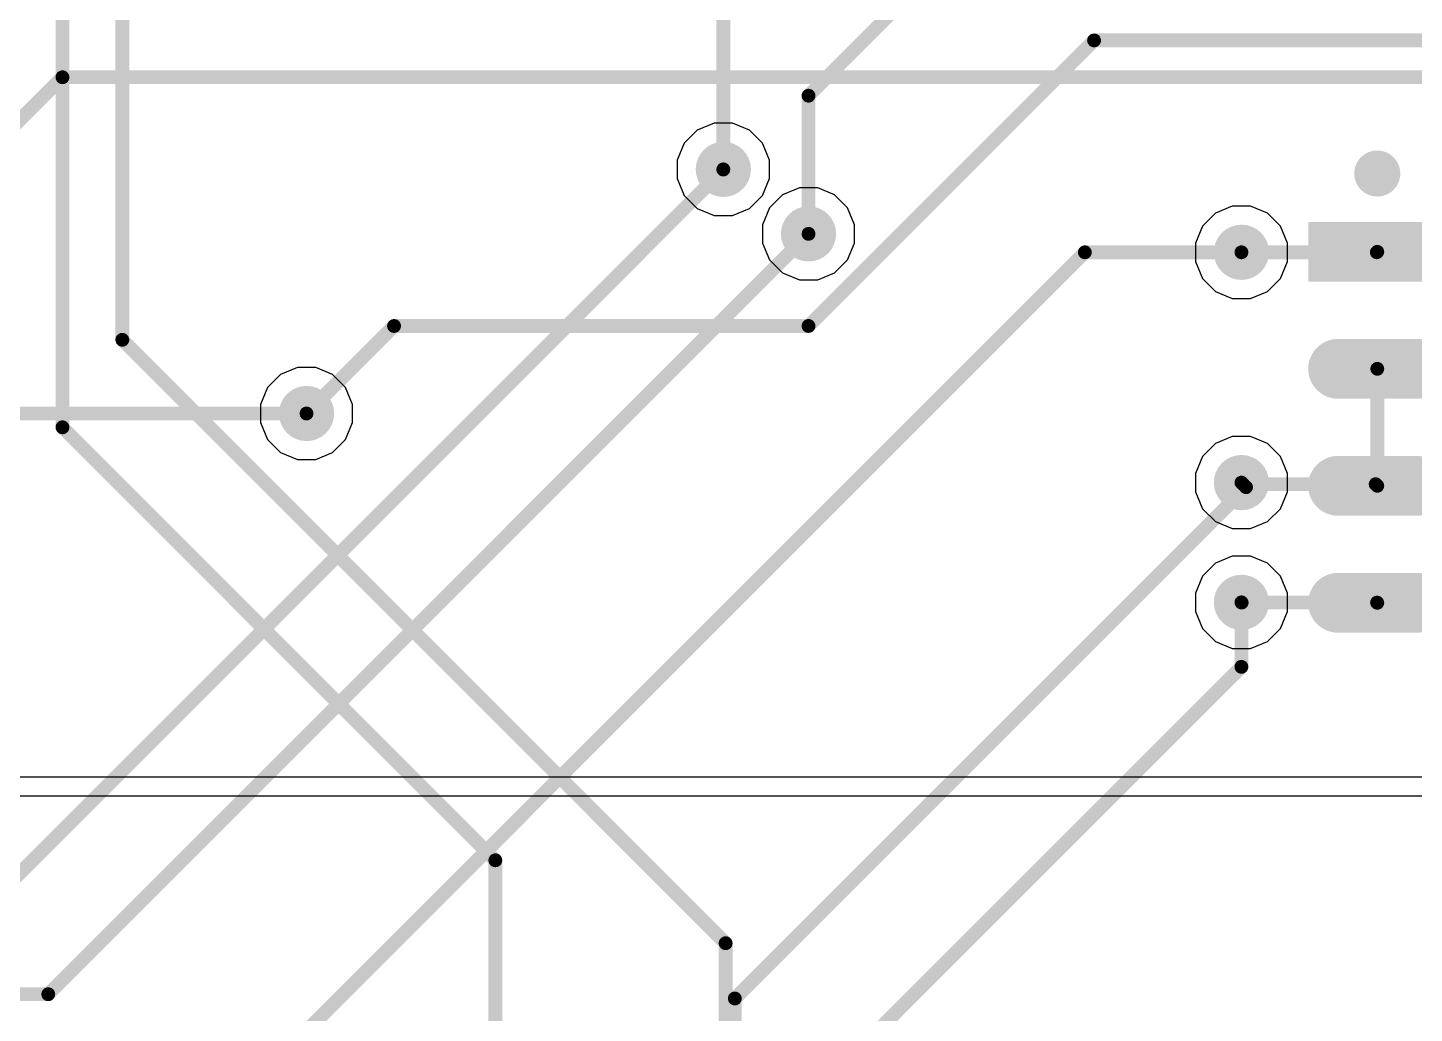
# Model space of a CAD drawing. Header units: inches. Extents: x 0 to 110, y 0 to 95.
# Drawn here: x 62.42 to 77.48, y 20.14 to 30.84 of the extents above; entities that cross this region are included whole.
import ezdxf

# ---------------------------------------------------------------- set-up
doc = ezdxf.new("R2010")
doc.units = ezdxf.units.IN
for name, color, linetype in [('Bottom Layer', 5, 'Continuous'), ('Int1', 16, 'Continuous'), ('Int2', 76, 'Continuous'), ('Mechanical 13', 56, 'Continuous'), ('Top Layer', 1, 'Continuous'), ('Top Overlay', 2, 'Continuous'), ('Top Paste', 8, 'Continuous'), ('Top Solder', 216, 'Continuous'), ('Via Holes', 16, 'Continuous')]:
    doc.layers.add(name, color=color, linetype=linetype)

# ---------------------------------------------------------------- blocks, each defined once
blk = doc.blocks.new('SOIC_8_814')
at = {"layer": 'Top Layer'}
blk.add_hatch(color=1, dxfattribs=at).paths.add_polyline_path([(-3.45000072, 1.6050006), (-3.45000072, 2.2049994), (-2.00000108, 2.2049994), (-2.00000108, 1.6050006)])
h = blk.add_hatch(color=1, dxfattribs=at)
edge = h.paths.add_edge_path()
edge.add_arc((3.14999878, 1.905), 0.2999994, 270, 450)
edge.add_line((3.14999878, 2.2049994), (2.29999794, 2.2049994))
edge.add_arc((2.29999794, 1.905), 0.2999994, 90, 270)
edge.add_line((2.29999794, 1.6050006), (3.14999878, 1.6050006))
h = blk.add_hatch(color=1, dxfattribs=at)
edge = h.paths.add_edge_path()
edge.add_arc((-2.30000048, 0.635), 0.2999994, 270, 450)
edge.add_line((-2.30000048, 0.9349993999999999), (-3.15000132, 0.9349993999999999))
edge.add_arc((-3.15000132, 0.635), 0.2999994, 90, 270)
edge.add_line((-3.15000132, 0.3350006), (-2.30000048, 0.3350006))
h = blk.add_hatch(color=1, dxfattribs=at)
edge = h.paths.add_edge_path()
edge.add_arc((3.14999878, 0.635), 0.2999994, 270, 450)
edge.add_line((3.14999878, 0.9349993999999999), (2.29999794, 0.9349993999999999))
edge.add_arc((2.29999794, 0.635), 0.2999994, 90, 270)
edge.add_line((2.29999794, 0.3350006), (3.14999878, 0.3350006))
h = blk.add_hatch(color=1, dxfattribs=at)
edge = h.paths.add_edge_path()
edge.add_arc((-2.30000048, -0.635), 0.2999994, 270, 450)
edge.add_line((-2.30000048, -0.3350006), (-3.15000132, -0.3350006))
edge.add_arc((-3.15000132, -0.635), 0.2999994, 90, 270)
edge.add_line((-3.15000132, -0.9349993999999999), (-2.30000048, -0.9349993999999999))
h = blk.add_hatch(color=1, dxfattribs=at)
edge = h.paths.add_edge_path()
edge.add_arc((3.14999878, -0.635), 0.2999994, 270, 450)
edge.add_line((3.14999878, -0.3350006), (2.29999794, -0.3350006))
edge.add_arc((2.29999794, -0.635), 0.2999994, 90, 270)
edge.add_line((2.29999794, -0.9349993999999999), (3.14999878, -0.9349993999999999))
h = blk.add_hatch(color=1, dxfattribs=at)
edge = h.paths.add_edge_path()
edge.add_arc((-2.30000048, -1.905), 0.2999994, 270, 450)
edge.add_line((-2.30000048, -1.6050006), (-3.15000132, -1.6050006))
edge.add_arc((-3.15000132, -1.905), 0.2999994, 90, 270)
edge.add_line((-3.15000132, -2.2049994), (-2.30000048, -2.2049994))
h = blk.add_hatch(color=1, dxfattribs=at)
edge = h.paths.add_edge_path()
edge.add_arc((3.14999878, -1.905), 0.2999994, 270, 450)
edge.add_line((3.14999878, -1.6050006), (2.29999794, -1.6050006))
edge.add_arc((2.29999794, -1.905), 0.2999994, 90, 270)
edge.add_line((2.29999794, -2.2049994), (3.14999878, -2.2049994))
at = {"layer": 'Top Paste'}
blk.add_hatch(color=8, dxfattribs=at).paths.add_polyline_path([(-3.45000072, 1.6050006), (-3.45000072, 2.2049994), (-2.00000108, 2.2049994), (-2.00000108, 1.6050006)])
h = blk.add_hatch(color=8, dxfattribs=at)
edge = h.paths.add_edge_path()
edge.add_arc((3.14999878, 1.905), 0.2999994, 270, 450)
edge.add_line((3.14999878, 2.2049994), (2.29999794, 2.2049994))
edge.add_arc((2.29999794, 1.905), 0.2999994, 90, 270)
edge.add_line((2.29999794, 1.6050006), (3.14999878, 1.6050006))
h = blk.add_hatch(color=8, dxfattribs=at)
edge = h.paths.add_edge_path()
edge.add_arc((-2.30000048, 0.635), 0.2999994, 270, 450)
edge.add_line((-2.30000048, 0.9349993999999999), (-3.15000132, 0.9349993999999999))
edge.add_arc((-3.15000132, 0.635), 0.2999994, 90, 270)
edge.add_line((-3.15000132, 0.3350006), (-2.30000048, 0.3350006))
h = blk.add_hatch(color=8, dxfattribs=at)
edge = h.paths.add_edge_path()
edge.add_arc((3.14999878, 0.635), 0.2999994, 270, 450)
edge.add_line((3.14999878, 0.9349993999999999), (2.29999794, 0.9349993999999999))
edge.add_arc((2.29999794, 0.635), 0.2999994, 90, 270)
edge.add_line((2.29999794, 0.3350006), (3.14999878, 0.3350006))
h = blk.add_hatch(color=8, dxfattribs=at)
edge = h.paths.add_edge_path()
edge.add_arc((-2.30000048, -0.635), 0.2999994, 270, 450)
edge.add_line((-2.30000048, -0.3350006), (-3.15000132, -0.3350006))
edge.add_arc((-3.15000132, -0.635), 0.2999994, 90, 270)
edge.add_line((-3.15000132, -0.9349993999999999), (-2.30000048, -0.9349993999999999))
h = blk.add_hatch(color=8, dxfattribs=at)
edge = h.paths.add_edge_path()
edge.add_arc((3.14999878, -0.635), 0.2999994, 270, 450)
edge.add_line((3.14999878, -0.3350006), (2.29999794, -0.3350006))
edge.add_arc((2.29999794, -0.635), 0.2999994, 90, 270)
edge.add_line((2.29999794, -0.9349993999999999), (3.14999878, -0.9349993999999999))
h = blk.add_hatch(color=8, dxfattribs=at)
edge = h.paths.add_edge_path()
edge.add_arc((-2.30000048, -1.905), 0.2999994, 270, 450)
edge.add_line((-2.30000048, -1.6050006), (-3.15000132, -1.6050006))
edge.add_arc((-3.15000132, -1.905), 0.2999994, 90, 270)
edge.add_line((-3.15000132, -2.2049994), (-2.30000048, -2.2049994))
h = blk.add_hatch(color=8, dxfattribs=at)
edge = h.paths.add_edge_path()
edge.add_arc((3.14999878, -1.905), 0.2999994, 270, 450)
edge.add_line((3.14999878, -1.6050006), (2.29999794, -1.6050006))
edge.add_arc((2.29999794, -1.905), 0.2999994, 90, 270)
edge.add_line((2.29999794, -2.2049994), (3.14999878, -2.2049994))
at = {"layer": 'Top Solder'}
blk.add_hatch(color=216, dxfattribs=at).paths.add_polyline_path([(-3.475001939999999, 1.57999938), (-3.475001939999999, 2.23000062), (-1.97499986, 2.23000062), (-1.97499986, 1.57999938)])
h = blk.add_hatch(color=216, dxfattribs=at)
edge = h.paths.add_edge_path()
edge.add_arc((3.14999878, 1.905), 0.32500062, 270, 450)
edge.add_line((3.14999878, 2.23000062), (2.29999794, 2.23000062))
edge.add_arc((2.29999794, 1.905), 0.32500062, 90, 270)
edge.add_line((2.29999794, 1.57999938), (3.14999878, 1.57999938))
h = blk.add_hatch(color=216, dxfattribs=at)
edge = h.paths.add_edge_path()
edge.add_arc((-2.30000048, 0.635), 0.32500062, 270, 450)
edge.add_line((-2.30000048, 0.96000062), (-3.15000132, 0.96000062))
edge.add_arc((-3.15000132, 0.635), 0.32500062, 90, 270)
edge.add_line((-3.15000132, 0.30999938), (-2.30000048, 0.30999938))
h = blk.add_hatch(color=216, dxfattribs=at)
edge = h.paths.add_edge_path()
edge.add_arc((3.14999878, 0.635), 0.32500062, 270, 450)
edge.add_line((3.14999878, 0.96000062), (2.29999794, 0.96000062))
edge.add_arc((2.29999794, 0.635), 0.32500062, 90, 270)
edge.add_line((2.29999794, 0.30999938), (3.14999878, 0.30999938))
h = blk.add_hatch(color=216, dxfattribs=at)
edge = h.paths.add_edge_path()
edge.add_arc((-2.30000048, -0.635), 0.32500062, 270, 450)
edge.add_line((-2.30000048, -0.30999938), (-3.15000132, -0.30999938))
edge.add_arc((-3.15000132, -0.635), 0.32500062, 90, 270)
edge.add_line((-3.15000132, -0.96000062), (-2.30000048, -0.96000062))
h = blk.add_hatch(color=216, dxfattribs=at)
edge = h.paths.add_edge_path()
edge.add_arc((3.14999878, -0.635), 0.32500062, 270, 450)
edge.add_line((3.14999878, -0.30999938), (2.29999794, -0.30999938))
edge.add_arc((2.29999794, -0.635), 0.32500062, 90, 270)
edge.add_line((2.29999794, -0.96000062), (3.14999878, -0.96000062))
h = blk.add_hatch(color=216, dxfattribs=at)
edge = h.paths.add_edge_path()
edge.add_arc((-2.30000048, -1.905), 0.32500062, 270, 450)
edge.add_line((-2.30000048, -1.57999938), (-3.15000132, -1.57999938))
edge.add_arc((-3.15000132, -1.905), 0.32500062, 90, 270)
edge.add_line((-3.15000132, -2.23000062), (-2.30000048, -2.23000062))
h = blk.add_hatch(color=216, dxfattribs=at)
edge = h.paths.add_edge_path()
edge.add_arc((3.14999878, -1.905), 0.32500062, 270, 450)
edge.add_line((3.14999878, -1.57999938), (2.29999794, -1.57999938))
edge.add_arc((2.29999794, -1.905), 0.32500062, 90, 270)
edge.add_line((2.29999794, -2.23000062), (3.14999878, -2.23000062))
at = {"layer": 'Mechanical 13'}
for points in [[(-2.00000108, -2.50000008, 0.2499995, 0.2499995, 0), (-2.00000108, 2.50000008, 0.2499995, 0.2499995, 0)], [(-2.00000108, 2.50000008, 0.2499995, 0.2499995, 0), (1.99999854, 2.50000008, 0.2499995, 0.2499995, 0)], [(1.99999854, -2.50000008, 0.2499995, 0.2499995, 0), (1.99999854, 2.50000008, 0.2499995, 0.2499995, 0)], [(-2.00000108, -2.50000008, 0.2499995, 0.2499995, 0), (1.99999854, -2.50000008, 0.2499995, 0.2499995, 0)]]:
    blk.add_lwpolyline(points, format="xyseb", dxfattribs=at)
for points in [[(-2.06250032, 2.50000008, 0.12499848, 0.12499848, 1), (-1.93750184, 2.50000008, 0.12499848, 0.12499848, 1)], [(-2.06250032, 2.50000008, 0.12499848, 0.12499848, 1), (-1.93750184, 2.50000008, 0.12499848, 0.12499848, 1)], [(1.9374993, 2.50000008, 0.12499848, 0.12499848, 1), (2.06249778, 2.50000008, 0.12499848, 0.12499848, 1)], [(1.9374993, 2.50000008, 0.12499848, 0.12499848, 1), (2.06249778, 2.50000008, 0.12499848, 0.12499848, 1)], [(-0.52500276, 1.52500076, 0.2499995, 0.2499995, 1), (-1.52500076, 1.52500076, 0.2499995, 0.2499995, 1)], [(-1.5875, 1.52500076, 0.12499848, 0.12499848, 1), (-1.46250152, 1.52500076, 0.12499848, 0.12499848, 1)], [(-0.587502, 1.52500076, 0.12499848, 0.12499848, 1), (-0.46250352, 1.52500076, 0.12499848, 0.12499848, 1)], [(-2.06250032, -2.50000008, 0.12499848, 0.12499848, 1), (-1.93750184, -2.50000008, 0.12499848, 0.12499848, 1)], [(-2.06250032, -2.50000008, 0.12499848, 0.12499848, 1), (-1.93750184, -2.50000008, 0.12499848, 0.12499848, 1)], [(1.9374993, -2.50000008, 0.12499848, 0.12499848, 1), (2.06249778, -2.50000008, 0.12499848, 0.12499848, 1)], [(1.9374993, -2.50000008, 0.12499848, 0.12499848, 1), (2.06249778, -2.50000008, 0.12499848, 0.12499848, 1)]]:
    blk.add_lwpolyline(points, format="xyseb", close=True, dxfattribs=at)
at = {"layer": 'Top Overlay'}
for points in [[(-2.59999988, 2.75500084, 0.2499995, 0.2499995, 1), (-2.85000192, 2.75500084, 0.2499995, 0.2499995, 1)], [(-2.91250116, 2.75500084, 0.12499848, 0.12499848, 1), (-2.78750268, 2.75500084, 0.12499848, 0.12499848, 1)], [(-2.66249912, 2.75500084, 0.12499848, 0.12499848, 1), (-2.53750064, 2.75500084, 0.12499848, 0.12499848, 1)], [(-1.65000178, 2.50000008, 0.0999998, 0.0999998, 1), (-1.55000198, 2.50000008, 0.0999998, 0.0999998, 1)], [(-1.65000178, 2.50000008, 0.0999998, 0.0999998, 1), (-1.55000198, 2.50000008, 0.0999998, 0.0999998, 1)], [(1.54999944, 2.50000008, 0.0999998, 0.0999998, 1), (1.64999924, 2.50000008, 0.0999998, 0.0999998, 1)], [(1.54999944, 2.50000008, 0.0999998, 0.0999998, 1), (1.64999924, 2.50000008, 0.0999998, 0.0999998, 1)], [(-0.30000194, 1.49999954, 0.5999987999999999, 0.5999987999999999, 1), (-0.90000074, 1.49999954, 0.5999987999999999, 0.5999987999999999, 1)], [(-1.05000044, 1.49999954, 0.2999994, 0.2999994, 1), (-0.75000104, 1.49999954, 0.2999994, 0.2999994, 1)], [(-0.4500016399999999, 1.49999954, 0.2999994, 0.2999994, 1), (-0.15000224, 1.49999954, 0.2999994, 0.2999994, 1)], [(-1.65000178, -2.50000008, 0.0999998, 0.0999998, 1), (-1.55000198, -2.50000008, 0.0999998, 0.0999998, 1)], [(-1.65000178, -2.50000008, 0.0999998, 0.0999998, 1), (-1.55000198, -2.50000008, 0.0999998, 0.0999998, 1)], [(1.54999944, -2.50000008, 0.0999998, 0.0999998, 1), (1.64999924, -2.50000008, 0.0999998, 0.0999998, 1)], [(1.54999944, -2.50000008, 0.0999998, 0.0999998, 1), (1.64999924, -2.50000008, 0.0999998, 0.0999998, 1)]]:
    blk.add_lwpolyline(points, format="xyseb", close=True, dxfattribs=at)
for points in [[(-1.60000188, 2.50000008, 0.1999996, 0.1999996, 0), (1.59999934, 2.50000008, 0.1999996, 0.1999996, 0)], [(-1.60000188, -2.50000008, 0.1999996, 0.1999996, 0), (-1.60000188, 2.50000008, 0.1999996, 0.1999996, 0)], [(1.59999934, -2.50000008, 0.1999996, 0.1999996, 0), (1.59999934, 2.50000008, 0.1999996, 0.1999996, 0)], [(-1.60000188, -2.50000008, 0.1999996, 0.1999996, 0), (1.59999934, -2.50000008, 0.1999996, 0.1999996, 0)]]:
    blk.add_lwpolyline(points, format="xyseb", dxfattribs=at)

msp = doc.modelspace()

# ---------------------------------------------------------------- hatches: boundary and pattern name
at = {"layer": 'Bottom Layer'}
h = msp.add_hatch(color=5, dxfattribs=at)
edge = h.paths.add_edge_path()
edge.add_arc((69.97500102, 29.29999982), 0.2999994, 0, 360)
h = msp.add_hatch(color=5, dxfattribs=at)
edge = h.paths.add_edge_path()
edge.add_arc((70.90000044, 28.60000122), 0.2999994, 0, 360)
h = msp.add_hatch(color=5, dxfattribs=at)
edge = h.paths.add_edge_path()
edge.add_arc((75.59999866, 28.39999908), 0.2999994, 0, 360)
h = msp.add_hatch(color=5, dxfattribs=at)
edge = h.paths.add_edge_path()
edge.add_arc((65.45000372, 26.65000004), 0.2999994, 0, 360)
h = msp.add_hatch(color=5, dxfattribs=at)
edge = h.paths.add_edge_path()
edge.add_arc((75.59999866, 25.899999), 0.2999994, 0, 360)
h = msp.add_hatch(color=5, dxfattribs=at)
edge = h.paths.add_edge_path()
edge.add_arc((75.59999866, 24.59999906), 0.2999994, 0, 360)
at = {"layer": 'Int1'}
h = msp.add_hatch(color=16, dxfattribs=at)
edge = h.paths.add_edge_path()
edge.add_arc((69.97500102, 29.29999982), 0.2999994, 0, 360)
h = msp.add_hatch(color=16, dxfattribs=at)
edge = h.paths.add_edge_path()
edge.add_arc((70.90000044, 28.60000122), 0.2999994, 0, 360)
h = msp.add_hatch(color=16, dxfattribs=at)
edge = h.paths.add_edge_path()
edge.add_arc((75.59999866, 28.39999908), 0.2999994, 0, 360)
h = msp.add_hatch(color=16, dxfattribs=at)
edge = h.paths.add_edge_path()
edge.add_arc((65.45000372, 26.65000004), 0.2999994, 0, 360)
h = msp.add_hatch(color=16, dxfattribs=at)
edge = h.paths.add_edge_path()
edge.add_arc((75.59999866, 25.899999), 0.2999994, 0, 360)
h = msp.add_hatch(color=16, dxfattribs=at)
edge = h.paths.add_edge_path()
edge.add_arc((75.59999866, 24.59999906), 0.2999994, 0, 360)
at = {"layer": 'Int2'}
h = msp.add_hatch(color=76, dxfattribs=at)
edge = h.paths.add_edge_path()
edge.add_arc((69.97500102, 29.29999982), 0.2999994, 0, 360)
h = msp.add_hatch(color=76, dxfattribs=at)
edge = h.paths.add_edge_path()
edge.add_arc((70.90000044, 28.60000122), 0.2999994, 0, 360)
h = msp.add_hatch(color=76, dxfattribs=at)
edge = h.paths.add_edge_path()
edge.add_arc((75.59999866, 28.39999908), 0.2999994, 0, 360)
h = msp.add_hatch(color=76, dxfattribs=at)
edge = h.paths.add_edge_path()
edge.add_arc((65.45000372, 26.65000004), 0.2999994, 0, 360)
h = msp.add_hatch(color=76, dxfattribs=at)
edge = h.paths.add_edge_path()
edge.add_arc((75.59999866, 25.899999), 0.2999994, 0, 360)
h = msp.add_hatch(color=76, dxfattribs=at)
edge = h.paths.add_edge_path()
edge.add_arc((75.59999866, 24.59999906), 0.2999994, 0, 360)
at = {"layer": 'Top Layer'}
h = msp.add_hatch(color=1, dxfattribs=at)
edge = h.paths.add_edge_path()
edge.add_arc((69.97500102, 29.29999982), 0.2999994, 0, 360)
h = msp.add_hatch(color=1, dxfattribs=at)
edge = h.paths.add_edge_path()
edge.add_arc((70.90000044, 28.60000122), 0.2999994, 0, 360)
h = msp.add_hatch(color=1, dxfattribs=at)
edge = h.paths.add_edge_path()
edge.add_arc((75.59999866, 28.39999908), 0.2999994, 0, 360)
h = msp.add_hatch(color=1, dxfattribs=at)
edge = h.paths.add_edge_path()
edge.add_arc((65.45000372, 26.65000004), 0.2999994, 0, 360)
h = msp.add_hatch(color=1, dxfattribs=at)
edge = h.paths.add_edge_path()
edge.add_arc((75.59999866, 25.899999), 0.2999994, 0, 360)
h = msp.add_hatch(color=1, dxfattribs=at)
edge = h.paths.add_edge_path()
edge.add_arc((75.59999866, 24.59999906), 0.2999994, 0, 360)
at = {"layer": 'Via Holes'}
h = msp.add_hatch(color=7, dxfattribs=at)
edge = h.paths.add_edge_path()
edge.add_arc((69.97500102, 29.29999982), 0.1499997, 0, 360)
h = msp.add_hatch(color=7, dxfattribs=at)
edge = h.paths.add_edge_path()
edge.add_arc((70.90000044, 28.60000122), 0.1499997, 0, 360)
h = msp.add_hatch(color=7, dxfattribs=at)
edge = h.paths.add_edge_path()
edge.add_arc((75.59999866, 28.39999908), 0.1499997, 0, 360)
h = msp.add_hatch(color=7, dxfattribs=at)
edge = h.paths.add_edge_path()
edge.add_arc((65.45000372, 26.65000004), 0.1499997, 0, 360)
h = msp.add_hatch(color=7, dxfattribs=at)
edge = h.paths.add_edge_path()
edge.add_arc((75.59999866, 25.899999), 0.1499997, 0, 360)
h = msp.add_hatch(color=7, dxfattribs=at)
edge = h.paths.add_edge_path()
edge.add_arc((75.59999866, 24.59999906), 0.1499997, 0, 360)

# ---------------------------------------------------------------- linework, layer by layer
at = {"layer": 'Bottom Layer'}
for points in [[(54.37499919999999, 21.87499816, 0.1499997, 0.1499997, 0), (62.80000139999999, 30.30000035999999, 0.1499997, 0.1499997, 0)], [(62.80000139999999, 30.30000035999999, 0.1499997, 0.1499997, 0), (83.80000258, 30.30000035999999, 0.1499997, 0.1499997, 0)], [(61.40198794, 20.725003, 0.1499997, 0.1499997, 0), (69.97500102, 29.29801608, 0.1499997, 0.1499997, 0)], [(69.97500102, 29.29801608, 0.1499997, 0.1499997, 0), (69.97500102, 29.29999982, 0.1499997, 0.1499997, 0)], [(62.6460012, 20.34600198, 0.1499997, 0.1499997, 0), (70.90000044, 28.60000122, 0.1499997, 0.1499997, 0)], [(64.99999954, 19.4999991, 0.1499997, 0.1499997, 0), (73.89999952, 28.39999908, 0.1499997, 0.1499997, 0)], [(73.89999952, 28.39999908, 0.1499997, 0.1499997, 0), (75.59999866, 28.39999908, 0.1499997, 0.1499997, 0)], [(61.52500014, 26.65000004, 0.1499997, 0.1499997, 0), (65.45000372, 26.65000004, 0.1499997, 0.1499997, 0)], [(70.0999995, 20.30000004, 0.1499997, 0.1499997, 0), (75.64999856, 25.8499991, 0.1499997, 0.1499997, 0)], [(75.59999866, 23.89999792, 0.1499997, 0.1499997, 0), (75.59999866, 24.59999906, 0.1499997, 0.1499997, 0)], [(71.60699928, 19.90699854, 0.1499997, 0.1499997, 0), (75.59999866, 23.89999792, 0.1499997, 0.1499997, 0)], [(42.64600056, 20.34600198, 0.1499997, 0.1499997, 0), (62.6460012, 20.34600198, 0.1499997, 0.1499997, 0)], [(70.0999995, 15.29999988, 0.1499997, 0.1499997, 0), (70.0999995, 20.30000004, 0.1499997, 0.1499997, 0)]]:
    msp.add_lwpolyline(points, format="xyseb", dxfattribs=at)
for points in [[(62.76250083999999, 30.30000035999999, 0.07499858, 0.07499858, 1), (62.83750196, 30.30000035999999, 0.07499858, 0.07499858, 1)], [(62.76250083999999, 30.30000035999999, 0.07499858, 0.07499858, 1), (62.83750196, 30.30000035999999, 0.07499858, 0.07499858, 1)], [(69.93750046, 29.29999982, 0.07499858, 0.07499858, 1), (70.01250157999999, 29.29999982, 0.07499858, 0.07499858, 1)], [(69.93750046, 29.29801608, 0.07499858, 0.07499858, 1), (70.01250157999999, 29.29801608, 0.07499858, 0.07499858, 1)], [(69.93750046, 29.29801608, 0.07499858, 0.07499858, 1), (70.01250157999999, 29.29801608, 0.07499858, 0.07499858, 1)], [(70.86249988, 28.60000122, 0.07499858, 0.07499858, 1), (70.937501, 28.60000122, 0.07499858, 0.07499858, 1)], [(73.86249896, 28.39999908, 0.07499858, 0.07499858, 1), (73.93750007999999, 28.39999908, 0.07499858, 0.07499858, 1)], [(73.86249896, 28.39999908, 0.07499858, 0.07499858, 1), (73.93750007999999, 28.39999908, 0.07499858, 0.07499858, 1)], [(75.5624981, 28.39999908, 0.07499858, 0.07499858, 1), (75.63749922, 28.39999908, 0.07499858, 0.07499858, 1)], [(65.41250316, 26.65000004, 0.07499858, 0.07499858, 1), (65.48750428, 26.65000004, 0.07499858, 0.07499858, 1)], [(75.61249799999999, 25.8499991, 0.07499858, 0.07499858, 1), (75.68749912, 25.8499991, 0.07499858, 0.07499858, 1)], [(75.5624981, 24.59999906, 0.07499858, 0.07499858, 1), (75.63749922, 24.59999906, 0.07499858, 0.07499858, 1)], [(75.5624981, 23.89999792, 0.07499858, 0.07499858, 1), (75.63749922, 23.89999792, 0.07499858, 0.07499858, 1)], [(75.5624981, 23.89999792, 0.07499858, 0.07499858, 1), (75.63749922, 23.89999792, 0.07499858, 0.07499858, 1)], [(62.60850064, 20.34600198, 0.07499858, 0.07499858, 1), (62.68350175999999, 20.34600198, 0.07499858, 0.07499858, 1)], [(62.60850064, 20.34600198, 0.07499858, 0.07499858, 1), (62.68350175999999, 20.34600198, 0.07499858, 0.07499858, 1)], [(70.06249894, 20.30000004, 0.07499858, 0.07499858, 1), (70.13750006, 20.30000004, 0.07499858, 0.07499858, 1)], [(70.06249894, 20.30000004, 0.07499858, 0.07499858, 1), (70.13750006, 20.30000004, 0.07499858, 0.07499858, 1)]]:
    msp.add_lwpolyline(points, format="xyseb", close=True, dxfattribs=at)
at = {"layer": 'Int1'}
for p, q in [((69.69177323999999, 29.7238801), (69.55112074, 29.5832276)), ((69.87554478, 29.79999882), (69.69177323999999, 29.7238801)), ((70.07445725999999, 29.79999882), (69.87554478, 29.79999882)), ((70.2582288, 29.7238801), (70.07445725999999, 29.79999882)), ((70.39888129999999, 29.5832276), (70.2582288, 29.7238801)), ((69.55112074, 29.5832276), (69.47500201999999, 29.39945606)), ((70.47500002, 29.39945606), (70.39888129999999, 29.5832276)), ((69.47500201999999, 29.39945606), (69.47500201999999, 29.20054358)), ((70.47500002, 29.20054358), (70.47500002, 29.39945606)), ((69.47500201999999, 29.20054358), (69.55112074, 29.01677204)), ((70.39888129999999, 29.01677204), (70.47500002, 29.20054358)), ((70.80054419999999, 29.10000022), (70.61677266, 29.0238815)), ((70.99945668, 29.10000022), (70.80054419999999, 29.10000022)), ((71.18322821999999, 29.0238815), (70.99945668, 29.10000022)), ((69.55112074, 29.01677204), (69.69177323999999, 28.87611954)), ((70.2582288, 28.87611954), (70.39888129999999, 29.01677204)), ((70.61677266, 29.0238815), (70.47612016, 28.883229)), ((71.32388071999999, 28.883229), (71.18322821999999, 29.0238815)), ((69.69177323999999, 28.87611954), (69.87554478, 28.80000082)), ((69.87554478, 28.80000082), (70.07445725999999, 28.80000082)), ((70.07445725999999, 28.80000082), (70.2582288, 28.87611954)), ((70.47612016, 28.883229), (70.40000144, 28.69945746)), ((71.39999944, 28.69945746), (71.32388071999999, 28.883229)), ((75.31677088, 28.82387936), (75.17611838, 28.68322686)), ((75.50054242, 28.89999808), (75.31677088, 28.82387936)), ((75.6994549, 28.89999808), (75.50054242, 28.89999808)), ((75.88322644, 28.82387936), (75.6994549, 28.89999808)), ((76.02387894, 28.68322686), (75.88322644, 28.82387936)), ((70.40000144, 28.69945746), (70.40000144, 28.50054498)), ((71.39999944, 28.50054498), (71.39999944, 28.69945746)), ((75.17611838, 28.68322686), (75.09999966, 28.49945532)), ((76.09999766, 28.49945532), (76.02387894, 28.68322686)), ((70.40000144, 28.50054498), (70.47612016, 28.31677344)), ((71.32388071999999, 28.31677344), (71.39999944, 28.50054498)), ((75.09999966, 28.49945532), (75.09999966, 28.30054284)), ((76.09999766, 28.30054284), (76.09999766, 28.49945532)), ((70.47612016, 28.31677344), (70.61677266, 28.17612094)), ((71.18322821999999, 28.17612094), (71.32388071999999, 28.31677344)), ((70.61677266, 28.17612094), (70.80054419999999, 28.10000222)), ((70.99945668, 28.10000222), (71.18322821999999, 28.17612094)), ((75.09999966, 28.30054284), (75.17611838, 28.1167713)), ((76.02387894, 28.1167713), (76.09999766, 28.30054284)), ((70.80054419999999, 28.10000222), (70.99945668, 28.10000222)), ((75.17611838, 28.1167713), (75.31677088, 27.97611879999999)), ((75.88322644, 27.97611879999999), (76.02387894, 28.1167713)), ((75.31677088, 27.97611879999999), (75.50054242, 27.90000008)), ((75.50054242, 27.90000008), (75.6994549, 27.90000008)), ((75.6994549, 27.90000008), (75.88322644, 27.97611879999999)), ((65.35054747999999, 27.14999904), (65.16677594, 27.07388032)), ((65.54945996, 27.14999904), (65.35054747999999, 27.14999904)), ((65.73323149999999, 27.07388032), (65.54945996, 27.14999904)), ((65.16677594, 27.07388032), (65.02612343999999, 26.93322782)), ((65.87388399999999, 26.93322782), (65.73323149999999, 27.07388032)), ((65.02612343999999, 26.93322782), (64.95000472, 26.74945628)), ((65.95000272, 26.74945628), (65.87388399999999, 26.93322782)), ((64.95000472, 26.74945628), (64.95000472, 26.5505438)), ((65.95000272, 26.5505438), (65.95000272, 26.74945628)), ((64.95000472, 26.5505438), (65.02612343999999, 26.36677226)), ((65.87388399999999, 26.36677226), (65.95000272, 26.5505438)), ((65.02612343999999, 26.36677226), (65.16677594, 26.22611976)), ((65.73323149999999, 26.22611976), (65.87388399999999, 26.36677226)), ((75.50054242, 26.399998), (75.31677088, 26.32387928)), ((75.6994549, 26.399998), (75.50054242, 26.399998)), ((75.88322644, 26.32387928), (75.6994549, 26.399998)), ((65.16677594, 26.22611976), (65.35054747999999, 26.15000104)), ((65.54945996, 26.15000104), (65.73323149999999, 26.22611976)), ((75.31677088, 26.32387928), (75.17611838, 26.18322677999999)), ((76.02387894, 26.18322677999999), (75.88322644, 26.32387928)), ((65.35054747999999, 26.15000104), (65.54945996, 26.15000104)), ((75.17611838, 26.18322677999999), (75.09999966, 25.99945524)), ((76.09999766, 25.99945524), (76.02387894, 26.18322677999999)), ((75.09999966, 25.99945524), (75.09999966, 25.80054276)), ((76.09999766, 25.80054276), (76.09999766, 25.99945524)), ((75.09999966, 25.80054276), (75.17611838, 25.61677122)), ((76.02387894, 25.61677122), (76.09999766, 25.80054276)), ((75.17611838, 25.61677122), (75.31677088, 25.47611872)), ((75.88322644, 25.47611872), (76.02387894, 25.61677122)), ((75.31677088, 25.47611872), (75.50054242, 25.4)), ((75.6994549, 25.4), (75.88322644, 25.47611872)), ((75.50054242, 25.4), (75.6994549, 25.4)), ((75.31677088, 25.02387934), (75.17611838, 24.88322684)), ((75.50054242, 25.09999806), (75.31677088, 25.02387934)), ((75.6994549, 25.09999806), (75.50054242, 25.09999806)), ((75.88322644, 25.02387934), (75.6994549, 25.09999806)), ((76.02387894, 24.88322684), (75.88322644, 25.02387934)), ((75.17611838, 24.88322684), (75.09999966, 24.6994553)), ((76.09999766, 24.6994553), (76.02387894, 24.88322684)), ((75.09999966, 24.6994553), (75.09999966, 24.50054282)), ((76.09999766, 24.50054282), (76.09999766, 24.6994553)), ((75.09999966, 24.50054282), (75.17611838, 24.31677128)), ((76.02387894, 24.31677128), (76.09999766, 24.50054282)), ((75.17611838, 24.31677128), (75.31677088, 24.17611878)), ((75.88322644, 24.17611878), (76.02387894, 24.31677128)), ((75.31677088, 24.17611878), (75.50054242, 24.10000006)), ((75.50054242, 24.10000006), (75.6994549, 24.10000006)), ((75.6994549, 24.10000006), (75.88322644, 24.17611878)), ((80.0141402, 22.70365538), (54.7041832, 22.70365538)), ((54.50026438, 22.49973656), (80.0141402, 22.49973656))]:
    msp.add_line(p, q, dxfattribs=at)
at = {"layer": 'Int2'}
for p, q in [((69.69177323999999, 29.7238801), (69.55112074, 29.5832276)), ((69.87554478, 29.79999882), (69.69177323999999, 29.7238801)), ((70.07445725999999, 29.79999882), (69.87554478, 29.79999882)), ((70.2582288, 29.7238801), (70.07445725999999, 29.79999882)), ((70.39888129999999, 29.5832276), (70.2582288, 29.7238801)), ((69.55112074, 29.5832276), (69.47500201999999, 29.39945606)), ((70.47500002, 29.39945606), (70.39888129999999, 29.5832276)), ((69.47500201999999, 29.39945606), (69.47500201999999, 29.20054358)), ((70.47500002, 29.20054358), (70.47500002, 29.39945606)), ((69.47500201999999, 29.20054358), (69.55112074, 29.01677204)), ((70.39888129999999, 29.01677204), (70.47500002, 29.20054358)), ((70.80054419999999, 29.10000022), (70.61677266, 29.0238815)), ((70.99945668, 29.10000022), (70.80054419999999, 29.10000022)), ((71.18322821999999, 29.0238815), (70.99945668, 29.10000022)), ((69.55112074, 29.01677204), (69.69177323999999, 28.87611954)), ((70.2582288, 28.87611954), (70.39888129999999, 29.01677204)), ((70.61677266, 29.0238815), (70.47612016, 28.883229)), ((71.32388071999999, 28.883229), (71.18322821999999, 29.0238815)), ((69.69177323999999, 28.87611954), (69.87554478, 28.80000082)), ((69.87554478, 28.80000082), (70.07445725999999, 28.80000082)), ((70.07445725999999, 28.80000082), (70.2582288, 28.87611954)), ((70.47612016, 28.883229), (70.40000144, 28.69945746)), ((71.39999944, 28.69945746), (71.32388071999999, 28.883229)), ((75.31677088, 28.82387936), (75.17611838, 28.68322686)), ((75.50054242, 28.89999808), (75.31677088, 28.82387936)), ((75.6994549, 28.89999808), (75.50054242, 28.89999808)), ((75.88322644, 28.82387936), (75.6994549, 28.89999808)), ((76.02387894, 28.68322686), (75.88322644, 28.82387936)), ((70.40000144, 28.69945746), (70.40000144, 28.50054498)), ((71.39999944, 28.50054498), (71.39999944, 28.69945746)), ((75.17611838, 28.68322686), (75.09999966, 28.49945532)), ((76.09999766, 28.49945532), (76.02387894, 28.68322686)), ((70.40000144, 28.50054498), (70.47612016, 28.31677344)), ((71.32388071999999, 28.31677344), (71.39999944, 28.50054498)), ((75.09999966, 28.49945532), (75.09999966, 28.30054284)), ((76.09999766, 28.30054284), (76.09999766, 28.49945532)), ((70.47612016, 28.31677344), (70.61677266, 28.17612094)), ((71.18322821999999, 28.17612094), (71.32388071999999, 28.31677344)), ((70.61677266, 28.17612094), (70.80054419999999, 28.10000222)), ((70.99945668, 28.10000222), (71.18322821999999, 28.17612094)), ((75.09999966, 28.30054284), (75.17611838, 28.1167713)), ((76.02387894, 28.1167713), (76.09999766, 28.30054284)), ((70.80054419999999, 28.10000222), (70.99945668, 28.10000222)), ((75.17611838, 28.1167713), (75.31677088, 27.97611879999999)), ((75.88322644, 27.97611879999999), (76.02387894, 28.1167713)), ((75.31677088, 27.97611879999999), (75.50054242, 27.90000008)), ((75.50054242, 27.90000008), (75.6994549, 27.90000008)), ((75.6994549, 27.90000008), (75.88322644, 27.97611879999999)), ((65.35054747999999, 27.14999904), (65.16677594, 27.07388032)), ((65.54945996, 27.14999904), (65.35054747999999, 27.14999904)), ((65.73323149999999, 27.07388032), (65.54945996, 27.14999904)), ((65.16677594, 27.07388032), (65.02612343999999, 26.93322782)), ((65.87388399999999, 26.93322782), (65.73323149999999, 27.07388032)), ((65.02612343999999, 26.93322782), (64.95000472, 26.74945628)), ((65.95000272, 26.74945628), (65.87388399999999, 26.93322782)), ((64.95000472, 26.74945628), (64.95000472, 26.5505438)), ((65.95000272, 26.5505438), (65.95000272, 26.74945628)), ((64.95000472, 26.5505438), (65.02612343999999, 26.36677226)), ((65.87388399999999, 26.36677226), (65.95000272, 26.5505438)), ((65.02612343999999, 26.36677226), (65.16677594, 26.22611976)), ((65.73323149999999, 26.22611976), (65.87388399999999, 26.36677226)), ((75.50054242, 26.399998), (75.31677088, 26.32387928)), ((75.6994549, 26.399998), (75.50054242, 26.399998)), ((75.88322644, 26.32387928), (75.6994549, 26.399998)), ((65.16677594, 26.22611976), (65.35054747999999, 26.15000104)), ((65.54945996, 26.15000104), (65.73323149999999, 26.22611976)), ((75.31677088, 26.32387928), (75.17611838, 26.18322677999999)), ((76.02387894, 26.18322677999999), (75.88322644, 26.32387928)), ((65.35054747999999, 26.15000104), (65.54945996, 26.15000104)), ((75.17611838, 26.18322677999999), (75.09999966, 25.99945524)), ((76.09999766, 25.99945524), (76.02387894, 26.18322677999999)), ((75.09999966, 25.99945524), (75.09999966, 25.80054276)), ((76.09999766, 25.80054276), (76.09999766, 25.99945524)), ((75.09999966, 25.80054276), (75.17611838, 25.61677122)), ((76.02387894, 25.61677122), (76.09999766, 25.80054276)), ((75.17611838, 25.61677122), (75.31677088, 25.47611872)), ((75.88322644, 25.47611872), (76.02387894, 25.61677122)), ((75.31677088, 25.47611872), (75.50054242, 25.4)), ((75.6994549, 25.4), (75.88322644, 25.47611872)), ((75.50054242, 25.4), (75.6994549, 25.4)), ((75.31677088, 25.02387934), (75.17611838, 24.88322684)), ((75.50054242, 25.09999806), (75.31677088, 25.02387934)), ((75.6994549, 25.09999806), (75.50054242, 25.09999806)), ((75.88322644, 25.02387934), (75.6994549, 25.09999806)), ((76.02387894, 24.88322684), (75.88322644, 25.02387934)), ((75.17611838, 24.88322684), (75.09999966, 24.6994553)), ((76.09999766, 24.6994553), (76.02387894, 24.88322684)), ((75.09999966, 24.6994553), (75.09999966, 24.50054282)), ((76.09999766, 24.50054282), (76.09999766, 24.6994553)), ((75.09999966, 24.50054282), (75.17611838, 24.31677128)), ((76.02387894, 24.31677128), (76.09999766, 24.50054282)), ((75.17611838, 24.31677128), (75.31677088, 24.17611878)), ((75.88322644, 24.17611878), (76.02387894, 24.31677128)), ((75.31677088, 24.17611878), (75.50054242, 24.10000006)), ((75.50054242, 24.10000006), (75.6994549, 24.10000006)), ((75.6994549, 24.10000006), (75.88322644, 24.17611878))]:
    msp.add_line(p, q, dxfattribs=at)
at = {"layer": 'Top Layer'}
for points in [[(70.90000044, 30.09999822, 0.1499997, 0.1499997, 0), (78.30000342, 37.5000012, 0.1499997, 0.1499997, 0)], [(63.45000263999999, 27.4499959, 0.1499997, 0.1499997, 0), (63.45000263999999, 36.04999902, 0.1499997, 0.1499997, 0)], [(62.79999886, 26.50000034, 0.1499997, 0.1499997, 0), (62.79999886, 35.67500104, 0.1499997, 0.1499997, 0)], [(69.97500102, 29.29999982, 0.1499997, 0.1499997, 0), (69.97500102, 30.97500028, 0.1499997, 0.1499997, 0)], [(70.90000044, 27.60000068, 0.1499997, 0.1499997, 0), (73.99999932, 30.69999956, 0.1499997, 0.1499997, 0)], [(73.99999932, 30.69999956, 0.1499997, 0.1499997, 0), (82.4000003, 30.69999956, 0.1499997, 0.1499997, 0)], [(70.90000044, 28.60000122, 0.1499997, 0.1499997, 0), (70.90000044, 30.09999822, 0.1499997, 0.1499997, 0)], [(75.59999866, 28.39999908, 0.1499997, 0.1499997, 0), (77.06999572, 28.39999908, 0.1499997, 0.1499997, 0)], [(77.06999572, 28.39999908, 0.1499997, 0.1499997, 0), (77.07499698, 28.40500034, 0.1499997, 0.1499997, 0)], [(65.45000372, 26.65000004, 0.1499997, 0.1499997, 0), (66.40000436, 27.60000068, 0.1499997, 0.1499997, 0)], [(66.40000436, 27.60000068, 0.1499997, 0.1499997, 0), (70.90000044, 27.60000068, 0.1499997, 0.1499997, 0)], [(63.45000263999999, 27.4499959, 0.1499997, 0.1499997, 0), (69.99999969999999, 20.89999884, 0.1499997, 0.1499997, 0)], [(77.07499698, 25.86500033999999, 0.1499997, 0.1499997, 0), (77.07499698, 27.13500034, 0.1499997, 0.1499997, 0)], [(62.79999886, 26.50000034, 0.1499997, 0.1499997, 0), (67.49999962, 21.79999958, 0.1499997, 0.1499997, 0)], [(75.59999866, 25.899999, 0.1499997, 0.1499997, 0), (75.61749671999999, 25.88250094, 0.1499997, 0.1499997, 0)], [(75.61749671999999, 25.88250094, 0.1499997, 0.1499997, 0), (77.05749638, 25.88250094, 0.1499997, 0.1499997, 0)], [(77.05749638, 25.88250094, 0.1499997, 0.1499997, 0), (77.07499698, 25.86500033999999, 0.1499997, 0.1499997, 0)], [(75.59999866, 24.59999906, 0.1499997, 0.1499997, 0), (75.60249802, 24.5974997, 0.1499997, 0.1499997, 0)], [(75.60249802, 24.5974997, 0.1499997, 0.1499997, 0), (77.07249762, 24.5974997, 0.1499997, 0.1499997, 0)], [(77.07249762, 24.5974997, 0.1499997, 0.1499997, 0), (77.07499698, 24.59500034, 0.1499997, 0.1499997, 0)], [(67.49999962, 17.7000027, 0.1499997, 0.1499997, 0), (67.49999962, 21.79999958, 0.1499997, 0.1499997, 0)], [(69.99999969999999, 17.99999956, 0.1499997, 0.1499997, 0), (69.99999969999999, 20.89999884, 0.1499997, 0.1499997, 0)]]:
    msp.add_lwpolyline(points, format="xyseb", dxfattribs=at)
for points in [[(73.96249875999999, 30.69999956, 0.07499858, 0.07499858, 1), (74.03749988, 30.69999956, 0.07499858, 0.07499858, 1)], [(73.96249875999999, 30.69999956, 0.07499858, 0.07499858, 1), (74.03749988, 30.69999956, 0.07499858, 0.07499858, 1)], [(70.86249988, 30.09999822, 0.07499858, 0.07499858, 1), (70.937501, 30.09999822, 0.07499858, 0.07499858, 1)], [(70.86249988, 30.09999822, 0.07499858, 0.07499858, 1), (70.937501, 30.09999822, 0.07499858, 0.07499858, 1)], [(69.93750046, 29.29999982, 0.07499858, 0.07499858, 1), (70.01250157999999, 29.29999982, 0.07499858, 0.07499858, 1)], [(70.86249988, 28.60000122, 0.07499858, 0.07499858, 1), (70.937501, 28.60000122, 0.07499858, 0.07499858, 1)], [(75.5624981, 28.39999908, 0.07499858, 0.07499858, 1), (75.63749922, 28.39999908, 0.07499858, 0.07499858, 1)], [(77.03249516, 28.39999908, 0.07499858, 0.07499858, 1), (77.10749627999999, 28.39999908, 0.07499858, 0.07499858, 1)], [(77.03249516, 28.39999908, 0.07499858, 0.07499858, 1), (77.10749627999999, 28.39999908, 0.07499858, 0.07499858, 1)], [(77.03749642, 28.40500034, 0.07499858, 0.07499858, 1), (77.11249753999999, 28.40500034, 0.07499858, 0.07499858, 1)], [(66.3625038, 27.60000068, 0.07499858, 0.07499858, 1), (66.43750492, 27.60000068, 0.07499858, 0.07499858, 1)], [(66.3625038, 27.60000068, 0.07499858, 0.07499858, 1), (66.43750492, 27.60000068, 0.07499858, 0.07499858, 1)], [(70.86249988, 27.60000068, 0.07499858, 0.07499858, 1), (70.937501, 27.60000068, 0.07499858, 0.07499858, 1)], [(70.86249988, 27.60000068, 0.07499858, 0.07499858, 1), (70.937501, 27.60000068, 0.07499858, 0.07499858, 1)], [(63.41250208, 27.4499959, 0.07499858, 0.07499858, 1), (63.4875032, 27.4499959, 0.07499858, 0.07499858, 1)], [(63.41250208, 27.4499959, 0.07499858, 0.07499858, 1), (63.4875032, 27.4499959, 0.07499858, 0.07499858, 1)], [(77.03749642, 27.13500034, 0.07499858, 0.07499858, 1), (77.11249753999999, 27.13500034, 0.07499858, 0.07499858, 1)], [(65.41250316, 26.65000004, 0.07499858, 0.07499858, 1), (65.48750428, 26.65000004, 0.07499858, 0.07499858, 1)], [(62.7624983, 26.50000034, 0.07499858, 0.07499858, 1), (62.83749942, 26.50000034, 0.07499858, 0.07499858, 1)], [(62.7624983, 26.50000034, 0.07499858, 0.07499858, 1), (62.83749942, 26.50000034, 0.07499858, 0.07499858, 1)], [(75.5624981, 25.899999, 0.07499858, 0.07499858, 1), (75.63749922, 25.899999, 0.07499858, 0.07499858, 1)], [(75.57999616000001, 25.88250094, 0.07499858, 0.07499858, 1), (75.65499727999999, 25.88250094, 0.07499858, 0.07499858, 1)], [(75.57999616000001, 25.88250094, 0.07499858, 0.07499858, 1), (75.65499727999999, 25.88250094, 0.07499858, 0.07499858, 1)], [(77.01999581999999, 25.88250094, 0.07499858, 0.07499858, 1), (77.09499694, 25.88250094, 0.07499858, 0.07499858, 1)], [(77.01999581999999, 25.88250094, 0.07499858, 0.07499858, 1), (77.09499694, 25.88250094, 0.07499858, 0.07499858, 1)], [(77.03749642, 25.86500033999999, 0.07499858, 0.07499858, 1), (77.11249753999999, 25.86500033999999, 0.07499858, 0.07499858, 1)], [(77.03749642, 25.86500033999999, 0.07499858, 0.07499858, 1), (77.11249753999999, 25.86500033999999, 0.07499858, 0.07499858, 1)], [(75.5624981, 24.59999906, 0.07499858, 0.07499858, 1), (75.63749922, 24.59999906, 0.07499858, 0.07499858, 1)], [(75.56499745999999, 24.5974997, 0.07499858, 0.07499858, 1), (75.63999858, 24.5974997, 0.07499858, 0.07499858, 1)], [(75.56499745999999, 24.5974997, 0.07499858, 0.07499858, 1), (75.63999858, 24.5974997, 0.07499858, 0.07499858, 1)], [(77.03499706, 24.5974997, 0.07499858, 0.07499858, 1), (77.10999817999999, 24.5974997, 0.07499858, 0.07499858, 1)], [(77.03499706, 24.5974997, 0.07499858, 0.07499858, 1), (77.10999817999999, 24.5974997, 0.07499858, 0.07499858, 1)], [(77.03749642, 24.59500034, 0.07499858, 0.07499858, 1), (77.11249753999999, 24.59500034, 0.07499858, 0.07499858, 1)], [(67.46249906, 21.79999958, 0.07499858, 0.07499858, 1), (67.53750018, 21.79999958, 0.07499858, 0.07499858, 1)], [(67.46249906, 21.79999958, 0.07499858, 0.07499858, 1), (67.53750018, 21.79999958, 0.07499858, 0.07499858, 1)], [(69.96249913999999, 20.89999884, 0.07499858, 0.07499858, 1), (70.03750026, 20.89999884, 0.07499858, 0.07499858, 1)], [(69.96249913999999, 20.89999884, 0.07499858, 0.07499858, 1), (70.03750026, 20.89999884, 0.07499858, 0.07499858, 1)]]:
    msp.add_lwpolyline(points, format="xyseb", close=True, dxfattribs=at)

# ---------------------------------------------------------------- block references
msp.add_blockref('SOIC_8_814', (79.79999787999999, 26.50000034))

doc.saveas('drawing.dxf')
